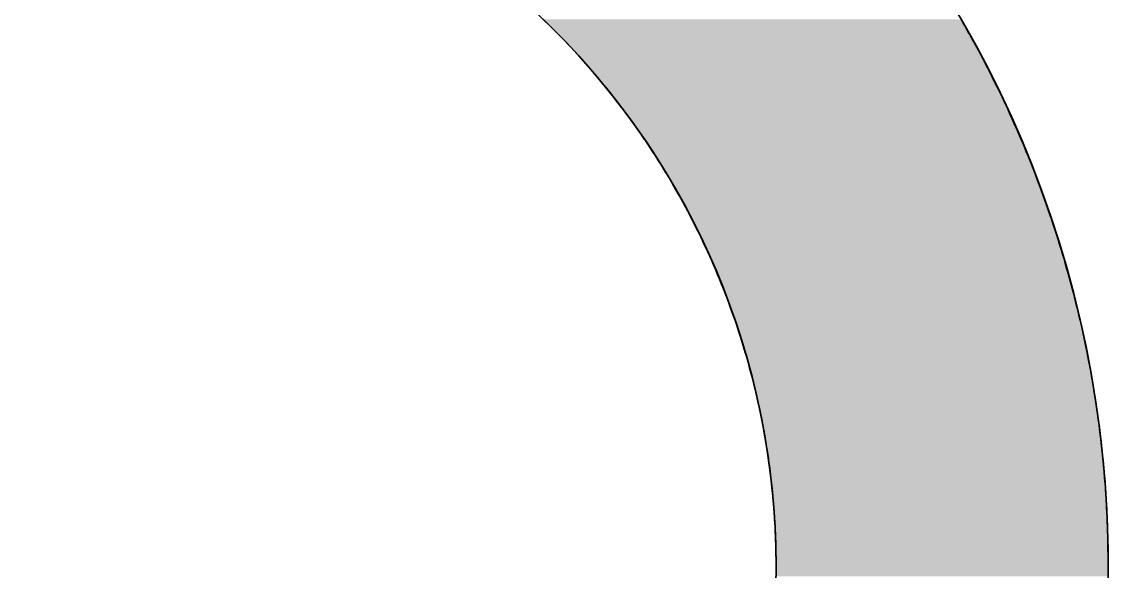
# Model space of a CAD drawing. Header units: inches. Extents: x -225 to -89, y -302 to -258.
# Drawn here: x -170.7224 to -170.4862, y -267.2336 to -267.1141 of the extents above; entities that cross this region are included whole.
import ezdxf

# ---------------------------------------------------------------- set-up
doc = ezdxf.new("R2010")
doc.units = ezdxf.units.IN
doc.header["$MEASUREMENT"] = 0
doc.layers.add('A-Elev-Line-01', color=252, linetype='Continuous', lineweight=35)

# ---------------------------------------------------------------- blocks, each defined once
blk = doc.blocks.new('*U12')
at = {"color": 40, "linetype": 'Continuous'}
for p, q in [((55.05, 1245), (55.7, 1244.37)), ((55.7, 1244.37), (55.96, 1244.12)), ((108.53, 1245), (108.9, 1244.37)), ((108.9, 1244.37), (109.04, 1244.12)), ((55.96, 1244.12), (56.85, 1243.23)), ((56.85, 1243.23), (57.02, 1243.05)), ((57.02, 1243.05), (57.73, 1242.32)), ((109.04, 1244.12), (109.54, 1243.23)), ((109.54, 1243.23), (109.64, 1243.05)), ((109.64, 1243.05), (110.04, 1242.32)), ((57.73, 1242.32), (58.29, 1241.73)), ((58.29, 1241.73), (58.6, 1241.41)), ((58.6, 1241.41), (59.45, 1240.48)), ((110.04, 1242.32), (110.37, 1241.73)), ((110.37, 1241.73), (110.54, 1241.41)), ((110.54, 1241.41), (111.04, 1240.48)), ((59.45, 1240.48), (59.53, 1240.39)), ((59.53, 1240.39), (60.3, 1239.55)), ((111.04, 1240.48), (111.09, 1240.39)), ((111.09, 1240.39), (111.53, 1239.55)), ((60.3, 1239.55), (60.73, 1239.05)), ((60.73, 1239.05), (61.13, 1238.6)), ((111.53, 1239.55), (111.79, 1239.05)), ((111.79, 1239.05), (112.02, 1238.6)), ((61.13, 1238.6), (61.89, 1237.71)), ((61.89, 1237.71), (61.95, 1237.64)), ((61.95, 1237.64), (62.75, 1236.67)), ((112.02, 1238.6), (112.48, 1237.71)), ((112.48, 1237.71), (112.51, 1237.64)), ((112.51, 1237.64), (112.99, 1236.67)), ((62.75, 1236.67), (63.02, 1236.35)), ((63.02, 1236.35), (63.55, 1235.69)), ((112.99, 1236.67), (113.15, 1236.35)), ((113.15, 1236.35), (113.47, 1235.69)), ((63.55, 1235.69), (64.11, 1234.99)), ((64.11, 1234.99), (64.33, 1234.7)), ((64.33, 1234.7), (65.1, 1233.7)), ((113.47, 1235.69), (113.81, 1234.99)), ((113.81, 1234.99), (113.94, 1234.7)), ((113.94, 1234.7), (114.41, 1233.7)), ((65.1, 1233.7), (65.16, 1233.62)), ((65.16, 1233.62), (65.86, 1232.69)), ((114.41, 1233.7), (114.45, 1233.62)), ((114.45, 1233.62), (114.87, 1232.69)), ((65.86, 1232.69), (66.18, 1232.24)), ((66.18, 1232.24), (66.6, 1231.67)), ((66.6, 1231.67), (67.18, 1230.86)), ((114.87, 1232.69), (115.08, 1232.24)), ((115.08, 1232.24), (115.33, 1231.67)), ((115.33, 1231.67), (115.69, 1230.86)), ((67.18, 1230.86), (67.33, 1230.65)), ((67.33, 1230.65), (68.04, 1229.61)), ((115.69, 1230.86), (115.78, 1230.65)), ((115.78, 1230.65), (116.23, 1229.61)), ((68.04, 1229.61), (68.14, 1229.47)), ((68.14, 1229.47), (68.75, 1228.56)), ((116.23, 1229.61), (116.29, 1229.47)), ((116.29, 1229.47), (116.67, 1228.56)), ((68.75, 1228.56), (69.06, 1228.07)), ((69.06, 1228.07), (69.43, 1227.5)), ((69.43, 1227.5), (69.96, 1226.67)), ((116.67, 1228.56), (116.87, 1228.07)), ((116.87, 1228.07), (117.1, 1227.5)), ((117.1, 1227.5), (117.44, 1226.67)), ((69.96, 1226.67), (70.11, 1226.44)), ((70.11, 1226.44), (70.77, 1225.36)), ((117.44, 1226.67), (117.53, 1226.44)), ((117.53, 1226.44), (117.95, 1225.36)), ((70.77, 1225.36), (70.83, 1225.26)), ((70.83, 1225.26), (71.42, 1224.28)), ((117.95, 1225.36), (117.99, 1225.26)), ((117.99, 1225.26), (118.36, 1224.28)), ((71.42, 1224.28), (71.67, 1223.85)), ((71.67, 1223.85), (72.05, 1223.19)), ((118.36, 1224.28), (118.53, 1223.85)), ((118.53, 1223.85), (118.77, 1223.19)), ((72.05, 1223.19), (72.48, 1222.43)), ((72.48, 1222.43), (72.67, 1222.09)), ((72.67, 1222.09), (73.26, 1221)), ((118.77, 1223.19), (119.05, 1222.43)), ((119.05, 1222.43), (119.17, 1222.09)), ((119.17, 1222.09), (119.55, 1221)), ((73.26, 1221), (73.27, 1220.98)), ((73.27, 1220.98), (73.86, 1219.87)), ((119.55, 1221), (119.56, 1220.98)), ((119.56, 1220.98), (119.94, 1219.87)), ((73.86, 1219.87), (74.02, 1219.57)), ((74.02, 1219.57), (74.44, 1218.75)), ((119.94, 1219.87), (120.05, 1219.57)), ((120.05, 1219.57), (120.32, 1218.75)), ((74.44, 1218.75), (74.74, 1218.14)), ((74.74, 1218.14), (75, 1217.62)), ((120.32, 1218.75), (120.52, 1218.14)), ((120.52, 1218.14), (120.69, 1217.62)), ((75, 1217.62), (75.44, 1216.69)), ((75.44, 1216.69), (75.55, 1216.48)), ((75.55, 1216.48), (76.08, 1215.34)), ((120.69, 1217.62), (120.98, 1216.69)), ((120.98, 1216.69), (121.05, 1216.48)), ((121.05, 1216.48), (121.4, 1215.34)), ((76.08, 1215.34), (76.12, 1215.25)), ((76.12, 1215.25), (76.59, 1214.19)), ((121.4, 1215.34), (121.42, 1215.25)), ((121.42, 1215.25), (121.74, 1214.19)), ((76.59, 1214.19), (76.76, 1213.8)), ((76.76, 1213.8), (77.09, 1213.03)), ((121.74, 1214.19), (121.85, 1213.8)), ((121.85, 1213.8), (122.07, 1213.03)), ((77.09, 1213.03), (77.38, 1212.34)), ((77.38, 1212.34), (77.58, 1211.87)), ((122.07, 1213.03), (122.27, 1212.34)), ((122.27, 1212.34), (122.39, 1211.87)), ((77.58, 1211.87), (77.98, 1210.88)), ((77.98, 1210.88), (78.05, 1210.7)), ((122.39, 1211.87), (122.66, 1210.88)), ((122.66, 1210.88), (122.71, 1210.7)), ((78.05, 1210.7), (78.51, 1209.52)), ((78.51, 1209.52), (78.55, 1209.42)), ((78.55, 1209.42), (78.95, 1208.34)), ((122.71, 1210.7), (123.02, 1209.52)), ((123.02, 1209.52), (123.04, 1209.42)), ((123.04, 1209.42), (123.31, 1208.34)), ((78.95, 1208.34), (79.09, 1207.95)), ((123.31, 1208.34), (123.41, 1207.95)), ((79.09, 1207.95), (79.37, 1207.15)), ((79.37, 1207.15), (79.61, 1206.48)), ((123.41, 1207.95), (123.6, 1207.15)), ((123.6, 1207.15), (123.76, 1206.48)), ((79.61, 1206.48), (79.78, 1205.96)), ((79.78, 1205.96), (80.1, 1205)), ((123.76, 1206.48), (123.87, 1205.96)), ((123.87, 1205.96), (124.09, 1205)), ((80.1, 1205), (80.18, 1204.76)), ((80.18, 1204.76), (80.56, 1203.56)), ((124.09, 1205), (124.14, 1204.76)), ((124.14, 1204.76), (124.4, 1203.56)), ((80.56, 1203.56), (80.57, 1203.52)), ((80.57, 1203.52), (80.92, 1202.35)), ((124.4, 1203.56), (124.41, 1203.52)), ((124.41, 1203.52), (124.65, 1202.35)), ((80.92, 1202.35), (81.01, 1202.04)), ((81.01, 1202.04), (81.27, 1201.14)), ((81.27, 1201.14), (81.43, 1200.56)), ((124.65, 1202.35), (124.71, 1202.04)), ((124.71, 1202.04), (124.88, 1201.14)), ((124.88, 1201.14), (124.99, 1200.56)), ((81.43, 1200.56), (81.6, 1199.92)), ((81.6, 1199.92), (81.82, 1199.07)), ((124.99, 1200.56), (125.11, 1199.92)), ((125.11, 1199.92), (125.26, 1199.07)), ((81.82, 1199.07), (81.92, 1198.7)), ((81.92, 1198.7), (82.19, 1197.58)), ((125.26, 1199.07), (125.32, 1198.7)), ((125.32, 1198.7), (125.52, 1197.58)), ((82.19, 1197.58), (82.22, 1197.48)), ((82.22, 1197.48), (82.5, 1196.25)), ((125.52, 1197.58), (125.53, 1197.48)), ((125.53, 1197.48), (125.73, 1196.25)), ((82.5, 1196.25), (82.54, 1196.08)), ((82.54, 1196.08), (82.77, 1195.02)), ((125.73, 1196.25), (125.75, 1196.08)), ((125.75, 1196.08), (125.91, 1195.02)), ((82.77, 1195.02), (82.86, 1194.58)), ((82.86, 1194.58), (83.02, 1193.78)), ((125.91, 1195.02), (125.97, 1194.58)), ((125.97, 1194.58), (126.08, 1193.78)), ((83.02, 1193.78), (83.15, 1193.09)), ((83.15, 1193.09), (83.26, 1192.54)), ((126.08, 1193.78), (126.18, 1193.09)), ((126.18, 1193.09), (126.24, 1192.54)), ((83.26, 1192.54), (83.42, 1191.58)), ((83.42, 1191.58), (83.48, 1191.3)), ((126.24, 1192.54), (126.36, 1191.58)), ((126.36, 1191.58), (126.4, 1191.3)), ((83.48, 1191.3), (83.67, 1190.08)), ((83.67, 1190.08), (83.68, 1190.06)), ((83.68, 1190.06), (83.87, 1188.81)), ((126.4, 1191.3), (126.54, 1190.08)), ((126.54, 1190.08), (126.54, 1190.06)), ((126.54, 1190.06), (126.67, 1188.81)), ((83.87, 1188.81), (83.9, 1188.58)), ((83.9, 1188.58), (84.04, 1187.56)), ((126.67, 1188.81), (126.69, 1188.58)), ((126.69, 1188.58), (126.79, 1187.56)), ((84.04, 1187.56), (84.1, 1187.07)), ((126.79, 1187.56), (126.83, 1187.07)), ((84.1, 1187.07), (84.19, 1186.31)), ((84.19, 1186.31), (84.28, 1185.56)), ((126.83, 1187.07), (126.89, 1186.31)), ((126.89, 1186.31), (126.95, 1185.56)), ((84.28, 1185.56), (84.33, 1185.05)), ((84.33, 1185.05), (84.43, 1184.05)), ((126.95, 1185.56), (126.99, 1185.05)), ((126.99, 1185.05), (127.06, 1184.05)), ((84.43, 1184.05), (84.45, 1183.8)), ((84.45, 1183.8), (84.56, 1182.54)), ((127.06, 1184.05), (127.08, 1183.8)), ((127.08, 1183.8), (127.15, 1182.54)), ((84.56, 1182.54), (84.56, 1182.54)), ((84.56, 1182.54), (84.65, 1181.28)), ((127.15, 1182.54), (127.15, 1182.54)), ((127.15, 1182.54), (127.21, 1181.28)), ((84.65, 1181.28), (84.67, 1181.03)), ((84.67, 1181.03), (84.72, 1180.03)), ((127.21, 1181.28), (127.22, 1181.03)), ((127.22, 1181.03), (127.26, 1180.03)), ((84.72, 1180.03), (84.75, 1179.52)), ((84.75, 1179.52), (84.78, 1178.77)), ((127.26, 1180.03), (127.28, 1179.52)), ((127.28, 1179.52), (127.3, 1178.77)), ((84.78, 1178.77), (84.81, 1178.01)), ((84.81, 1178.01), (84.82, 1177.51)), ((84.82, 1177.51), (84.84, 1176.5)), ((127.3, 1178.77), (127.32, 1178.01)), ((127.32, 1178.01), (127.33, 1177.51)), ((127.33, 1177.51), (127.35, 1176.5)), ((84.84, 1176.5), (84.85, 1176.24)), ((84.85, 1176.24), (84.86, 1174.98)), ((127.35, 1176.5), (127.35, 1176.24)), ((127.35, 1176.24), (127.36, 1174.98)), ((84.86, 1174.98), (84.85, 1173.72)), ((127.36, 1174.98), (127.35, 1173.72))]:
    blk.add_line(p, q, dxfattribs=at)
for points in [[(55.05, 1245), (55.7, 1244.37), (108.9, 1244.37)], [(55.7, 1244.37), (55.96, 1244.12), (109.04, 1244.12)], [(55.96, 1244.12), (56.85, 1243.23), (109.54, 1243.23)], [(56.85, 1243.23), (57.02, 1243.05), (109.64, 1243.05)], [(57.02, 1243.05), (57.73, 1242.32), (110.04, 1242.32)], [(57.73, 1242.32), (58.29, 1241.73), (110.37, 1241.73)], [(58.29, 1241.73), (58.6, 1241.41), (110.54, 1241.41)], [(58.6, 1241.41), (59.45, 1240.48), (111.04, 1240.48)], [(59.45, 1240.48), (59.53, 1240.39), (111.09, 1240.39)], [(59.53, 1240.39), (60.3, 1239.55), (111.53, 1239.55)], [(60.3, 1239.55), (60.73, 1239.05), (111.79, 1239.05)], [(60.73, 1239.05), (61.13, 1238.6), (112.02, 1238.6)], [(61.13, 1238.6), (61.89, 1237.71), (112.48, 1237.71)], [(61.89, 1237.71), (61.95, 1237.64), (112.51, 1237.64)], [(61.95, 1237.64), (62.75, 1236.67), (112.99, 1236.67)], [(62.75, 1236.67), (63.02, 1236.35), (113.15, 1236.35)], [(63.02, 1236.35), (63.55, 1235.69), (113.47, 1235.69)], [(63.55, 1235.69), (64.11, 1234.99), (113.81, 1234.99)], [(64.11, 1234.99), (64.33, 1234.7), (113.94, 1234.7)], [(64.33, 1234.7), (65.1, 1233.7), (114.41, 1233.7)], [(65.1, 1233.7), (65.16, 1233.62), (114.45, 1233.62)], [(65.16, 1233.62), (65.86, 1232.69), (114.87, 1232.69)], [(65.86, 1232.69), (66.18, 1232.24), (115.08, 1232.24)], [(66.18, 1232.24), (66.6, 1231.67), (115.33, 1231.67)], [(66.6, 1231.67), (67.18, 1230.86), (115.69, 1230.86)], [(67.18, 1230.86), (67.33, 1230.65), (115.78, 1230.65)], [(67.33, 1230.65), (68.04, 1229.61), (116.23, 1229.61)], [(68.04, 1229.61), (68.14, 1229.47), (116.29, 1229.47)], [(68.14, 1229.47), (68.75, 1228.56), (116.67, 1228.56)], [(68.75, 1228.56), (69.06, 1228.07), (116.87, 1228.07)], [(69.06, 1228.07), (69.43, 1227.5), (117.1, 1227.5)], [(69.43, 1227.5), (69.96, 1226.67), (117.44, 1226.67)], [(69.96, 1226.67), (70.11, 1226.44), (117.53, 1226.44)], [(70.11, 1226.44), (70.77, 1225.36), (117.95, 1225.36)], [(70.77, 1225.36), (70.83, 1225.26), (117.99, 1225.26)], [(70.83, 1225.26), (71.42, 1224.28), (118.36, 1224.28)], [(71.42, 1224.28), (71.67, 1223.85), (118.53, 1223.85)], [(71.67, 1223.85), (72.05, 1223.19), (118.77, 1223.19)], [(72.05, 1223.19), (72.48, 1222.43), (119.05, 1222.43)], [(72.48, 1222.43), (72.67, 1222.09), (119.17, 1222.09)], [(72.67, 1222.09), (73.26, 1221), (119.55, 1221)], [(73.26, 1221), (73.27, 1220.98), (119.56, 1220.98)], [(73.27, 1220.98), (73.86, 1219.87), (119.94, 1219.87)], [(73.86, 1219.87), (74.02, 1219.57), (120.05, 1219.57)], [(74.02, 1219.57), (74.44, 1218.75), (120.32, 1218.75)], [(74.44, 1218.75), (74.74, 1218.14), (120.52, 1218.14)], [(74.74, 1218.14), (75, 1217.62), (120.69, 1217.62)], [(75, 1217.62), (75.44, 1216.69), (120.98, 1216.69)], [(75.44, 1216.69), (75.55, 1216.48), (121.05, 1216.48)], [(75.55, 1216.48), (76.08, 1215.34), (121.4, 1215.34)], [(76.08, 1215.34), (76.12, 1215.25), (121.42, 1215.25)], [(76.12, 1215.25), (76.59, 1214.19), (121.74, 1214.19)], [(76.59, 1214.19), (76.76, 1213.8), (121.85, 1213.8)], [(76.76, 1213.8), (77.09, 1213.03), (122.07, 1213.03)], [(77.09, 1213.03), (77.38, 1212.34), (122.27, 1212.34)], [(77.38, 1212.34), (77.58, 1211.87), (122.39, 1211.87)], [(77.58, 1211.87), (77.98, 1210.88), (122.66, 1210.88)], [(77.98, 1210.88), (78.05, 1210.7), (122.71, 1210.7)], [(78.05, 1210.7), (78.51, 1209.52), (123.02, 1209.52)], [(78.51, 1209.52), (78.55, 1209.42), (123.04, 1209.42)], [(78.55, 1209.42), (78.95, 1208.34), (123.31, 1208.34)], [(78.95, 1208.34), (79.09, 1207.95), (123.41, 1207.95)], [(79.09, 1207.95), (79.37, 1207.15), (123.6, 1207.15)], [(79.37, 1207.15), (79.61, 1206.48), (123.76, 1206.48)], [(79.61, 1206.48), (79.78, 1205.96), (123.87, 1205.96)], [(79.78, 1205.96), (80.1, 1205), (124.09, 1205)], [(80.1, 1205), (80.18, 1204.76), (124.14, 1204.76)], [(80.18, 1204.76), (80.56, 1203.56), (124.4, 1203.56)], [(80.56, 1203.56), (80.57, 1203.52), (124.41, 1203.52)], [(80.57, 1203.52), (80.92, 1202.35), (124.65, 1202.35)], [(80.92, 1202.35), (81.01, 1202.04), (124.71, 1202.04)], [(81.01, 1202.04), (81.27, 1201.14), (124.88, 1201.14)], [(81.27, 1201.14), (81.43, 1200.56), (124.99, 1200.56)], [(81.43, 1200.56), (81.6, 1199.92), (125.11, 1199.92)], [(81.6, 1199.92), (81.82, 1199.07), (125.26, 1199.07)], [(81.82, 1199.07), (81.92, 1198.7), (125.32, 1198.7)], [(81.92, 1198.7), (82.19, 1197.58), (125.52, 1197.58)], [(82.19, 1197.58), (82.22, 1197.48), (125.53, 1197.48)], [(82.22, 1197.48), (82.5, 1196.25), (125.73, 1196.25)], [(82.5, 1196.25), (82.54, 1196.08), (125.75, 1196.08)], [(82.54, 1196.08), (82.77, 1195.02), (125.91, 1195.02)], [(82.77, 1195.02), (82.86, 1194.58), (125.97, 1194.58)], [(82.86, 1194.58), (83.02, 1193.78), (126.08, 1193.78)], [(83.02, 1193.78), (83.15, 1193.09), (126.18, 1193.09)], [(83.15, 1193.09), (83.26, 1192.54), (126.24, 1192.54)], [(83.26, 1192.54), (83.42, 1191.58), (126.36, 1191.58)], [(83.42, 1191.58), (83.48, 1191.3), (126.4, 1191.3)], [(83.48, 1191.3), (83.67, 1190.08), (126.54, 1190.08)], [(83.67, 1190.08), (83.68, 1190.06), (126.54, 1190.06)], [(83.68, 1190.06), (83.87, 1188.81), (126.67, 1188.81)], [(83.87, 1188.81), (83.9, 1188.58), (126.69, 1188.58)], [(83.9, 1188.58), (84.04, 1187.56), (126.79, 1187.56)], [(84.04, 1187.56), (84.1, 1187.07), (126.83, 1187.07)], [(84.1, 1187.07), (84.19, 1186.31), (126.89, 1186.31)], [(84.19, 1186.31), (84.28, 1185.56), (126.95, 1185.56)], [(84.28, 1185.56), (84.33, 1185.05), (126.99, 1185.05)], [(84.33, 1185.05), (84.43, 1184.05), (127.06, 1184.05)], [(84.43, 1184.05), (84.45, 1183.8), (127.08, 1183.8)], [(84.45, 1183.8), (84.56, 1182.54), (127.15, 1182.54)], [(84.56, 1182.54), (84.56, 1182.54), (127.15, 1182.54)], [(84.56, 1182.54), (84.65, 1181.28), (127.21, 1181.28)], [(84.65, 1181.28), (84.67, 1181.03), (127.22, 1181.03)], [(84.67, 1181.03), (84.72, 1180.03), (127.26, 1180.03)], [(84.72, 1180.03), (84.75, 1179.52), (127.28, 1179.52)], [(84.75, 1179.52), (84.78, 1178.77), (127.3, 1178.77)], [(84.78, 1178.77), (84.81, 1178.01), (127.32, 1178.01)], [(84.81, 1178.01), (84.82, 1177.51), (127.33, 1177.51)], [(84.82, 1177.51), (84.84, 1176.5), (127.35, 1176.5)], [(84.84, 1176.5), (84.85, 1176.24), (127.35, 1176.24)], [(84.85, 1176.24), (84.86, 1174.98), (127.36, 1174.98)], [(84.86, 1174.98), (84.85, 1173.72), (127.35, 1173.72)]]:
    blk.add_solid(points, dxfattribs=at)
at = {"color": 40, "linetype": 'Continuous', "extrusion": (0, 0, -1)}
for points in [[(-55.05, 1245), (-108.53, 1245), (-108.9, 1244.37)], [(-55.7, 1244.37), (-108.9, 1244.37), (-109.04, 1244.12)], [(-55.96, 1244.12), (-109.04, 1244.12), (-109.54, 1243.23)], [(-56.85, 1243.23), (-109.54, 1243.23), (-109.64, 1243.05)], [(-57.02, 1243.05), (-109.64, 1243.05), (-110.04, 1242.32)], [(-57.73, 1242.32), (-110.04, 1242.32), (-110.37, 1241.73)], [(-58.29, 1241.73), (-110.37, 1241.73), (-110.54, 1241.41)], [(-58.6, 1241.41), (-110.54, 1241.41), (-111.04, 1240.48)], [(-59.45, 1240.48), (-111.04, 1240.48), (-111.09, 1240.39)], [(-59.53, 1240.39), (-111.09, 1240.39), (-111.53, 1239.55)], [(-60.3, 1239.55), (-111.53, 1239.55), (-111.79, 1239.05)], [(-60.73, 1239.05), (-111.79, 1239.05), (-112.02, 1238.6)], [(-61.13, 1238.6), (-112.02, 1238.6), (-112.48, 1237.71)], [(-61.89, 1237.71), (-112.48, 1237.71), (-112.51, 1237.64)], [(-61.95, 1237.64), (-112.51, 1237.64), (-112.99, 1236.67)], [(-62.75, 1236.67), (-112.99, 1236.67), (-113.15, 1236.35)], [(-63.02, 1236.35), (-113.15, 1236.35), (-113.47, 1235.69)], [(-63.55, 1235.69), (-113.47, 1235.69), (-113.81, 1234.99)], [(-64.11, 1234.99), (-113.81, 1234.99), (-113.94, 1234.7)], [(-64.33, 1234.7), (-113.94, 1234.7), (-114.41, 1233.7)], [(-65.1, 1233.7), (-114.41, 1233.7), (-114.45, 1233.62)], [(-65.16, 1233.62), (-114.45, 1233.62), (-114.87, 1232.69)], [(-65.86, 1232.69), (-114.87, 1232.69), (-115.08, 1232.24)], [(-66.18, 1232.24), (-115.08, 1232.24), (-115.33, 1231.67)], [(-66.6, 1231.67), (-115.33, 1231.67), (-115.69, 1230.86)], [(-67.18, 1230.86), (-115.69, 1230.86), (-115.78, 1230.65)], [(-67.33, 1230.65), (-115.78, 1230.65), (-116.23, 1229.61)], [(-68.04, 1229.61), (-116.23, 1229.61), (-116.29, 1229.47)], [(-68.14, 1229.47), (-116.29, 1229.47), (-116.67, 1228.56)], [(-68.75, 1228.56), (-116.67, 1228.56), (-116.87, 1228.07)], [(-69.06, 1228.07), (-116.87, 1228.07), (-117.1, 1227.5)], [(-69.43, 1227.5), (-117.1, 1227.5), (-117.44, 1226.67)], [(-69.96, 1226.67), (-117.44, 1226.67), (-117.53, 1226.44)], [(-70.11, 1226.44), (-117.53, 1226.44), (-117.95, 1225.36)], [(-70.77, 1225.36), (-117.95, 1225.36), (-117.99, 1225.26)], [(-70.83, 1225.26), (-117.99, 1225.26), (-118.36, 1224.28)], [(-71.42, 1224.28), (-118.36, 1224.28), (-118.53, 1223.85)], [(-71.67, 1223.85), (-118.53, 1223.85), (-118.77, 1223.19)], [(-72.05, 1223.19), (-118.77, 1223.19), (-119.05, 1222.43)], [(-72.48, 1222.43), (-119.05, 1222.43), (-119.17, 1222.09)], [(-72.67, 1222.09), (-119.17, 1222.09), (-119.55, 1221)], [(-73.26, 1221), (-119.55, 1221), (-119.56, 1220.98)], [(-73.27, 1220.98), (-119.56, 1220.98), (-119.94, 1219.87)], [(-73.86, 1219.87), (-119.94, 1219.87), (-120.05, 1219.57)], [(-74.02, 1219.57), (-120.05, 1219.57), (-120.32, 1218.75)], [(-74.44, 1218.75), (-120.32, 1218.75), (-120.52, 1218.14)], [(-74.74, 1218.14), (-120.52, 1218.14), (-120.69, 1217.62)], [(-75, 1217.62), (-120.69, 1217.62), (-120.98, 1216.69)], [(-75.44, 1216.69), (-120.98, 1216.69), (-121.05, 1216.48)], [(-75.55, 1216.48), (-121.05, 1216.48), (-121.4, 1215.34)], [(-76.08, 1215.34), (-121.4, 1215.34), (-121.42, 1215.25)], [(-76.12, 1215.25), (-121.42, 1215.25), (-121.74, 1214.19)], [(-76.59, 1214.19), (-121.74, 1214.19), (-121.85, 1213.8)], [(-76.76, 1213.8), (-121.85, 1213.8), (-122.07, 1213.03)], [(-77.09, 1213.03), (-122.07, 1213.03), (-122.27, 1212.34)], [(-77.38, 1212.34), (-122.27, 1212.34), (-122.39, 1211.87)], [(-77.58, 1211.87), (-122.39, 1211.87), (-122.66, 1210.88)], [(-77.98, 1210.88), (-122.66, 1210.88), (-122.71, 1210.7)], [(-78.05, 1210.7), (-122.71, 1210.7), (-123.02, 1209.52)], [(-78.51, 1209.52), (-123.02, 1209.52), (-123.04, 1209.42)], [(-78.55, 1209.42), (-123.04, 1209.42), (-123.31, 1208.34)], [(-78.95, 1208.34), (-123.31, 1208.34), (-123.41, 1207.95)], [(-79.09, 1207.95), (-123.41, 1207.95), (-123.6, 1207.15)], [(-79.37, 1207.15), (-123.6, 1207.15), (-123.76, 1206.48)], [(-79.61, 1206.48), (-123.76, 1206.48), (-123.87, 1205.96)], [(-79.78, 1205.96), (-123.87, 1205.96), (-124.09, 1205)], [(-80.1, 1205), (-124.09, 1205), (-124.14, 1204.76)], [(-80.18, 1204.76), (-124.14, 1204.76), (-124.4, 1203.56)], [(-80.56, 1203.56), (-124.4, 1203.56), (-124.41, 1203.52)], [(-80.57, 1203.52), (-124.41, 1203.52), (-124.65, 1202.35)], [(-80.92, 1202.35), (-124.65, 1202.35), (-124.71, 1202.04)], [(-81.01, 1202.04), (-124.71, 1202.04), (-124.88, 1201.14)], [(-81.27, 1201.14), (-124.88, 1201.14), (-124.99, 1200.56)], [(-81.43, 1200.56), (-124.99, 1200.56), (-125.11, 1199.92)], [(-81.6, 1199.92), (-125.11, 1199.92), (-125.26, 1199.07)], [(-81.82, 1199.07), (-125.26, 1199.07), (-125.32, 1198.7)], [(-81.92, 1198.7), (-125.32, 1198.7), (-125.52, 1197.58)], [(-82.19, 1197.58), (-125.52, 1197.58), (-125.53, 1197.48)], [(-82.22, 1197.48), (-125.53, 1197.48), (-125.73, 1196.25)], [(-82.5, 1196.25), (-125.73, 1196.25), (-125.75, 1196.08)], [(-82.54, 1196.08), (-125.75, 1196.08), (-125.91, 1195.02)], [(-82.77, 1195.02), (-125.91, 1195.02), (-125.97, 1194.58)], [(-82.86, 1194.58), (-125.97, 1194.58), (-126.08, 1193.78)], [(-83.02, 1193.78), (-126.08, 1193.78), (-126.18, 1193.09)], [(-83.15, 1193.09), (-126.18, 1193.09), (-126.24, 1192.54)], [(-83.26, 1192.54), (-126.24, 1192.54), (-126.36, 1191.58)], [(-83.42, 1191.58), (-126.36, 1191.58), (-126.4, 1191.3)], [(-83.48, 1191.3), (-126.4, 1191.3), (-126.54, 1190.08)], [(-83.67, 1190.08), (-126.54, 1190.08), (-126.54, 1190.06)], [(-83.68, 1190.06), (-126.54, 1190.06), (-126.67, 1188.81)], [(-83.87, 1188.81), (-126.67, 1188.81), (-126.69, 1188.58)], [(-83.9, 1188.58), (-126.69, 1188.58), (-126.79, 1187.56)], [(-84.04, 1187.56), (-126.79, 1187.56), (-126.83, 1187.07)], [(-84.1, 1187.07), (-126.83, 1187.07), (-126.89, 1186.31)], [(-84.19, 1186.31), (-126.89, 1186.31), (-126.95, 1185.56)], [(-84.28, 1185.56), (-126.95, 1185.56), (-126.99, 1185.05)], [(-84.33, 1185.05), (-126.99, 1185.05), (-127.06, 1184.05)], [(-84.43, 1184.05), (-127.06, 1184.05), (-127.08, 1183.8)], [(-84.45, 1183.8), (-127.08, 1183.8), (-127.15, 1182.54)], [(-84.56, 1182.54), (-127.15, 1182.54), (-127.15, 1182.54)], [(-84.56, 1182.54), (-127.15, 1182.54), (-127.21, 1181.28)], [(-84.65, 1181.28), (-127.21, 1181.28), (-127.22, 1181.03)], [(-84.67, 1181.03), (-127.22, 1181.03), (-127.26, 1180.03)], [(-84.72, 1180.03), (-127.26, 1180.03), (-127.28, 1179.52)], [(-84.75, 1179.52), (-127.28, 1179.52), (-127.3, 1178.77)], [(-84.78, 1178.77), (-127.3, 1178.77), (-127.32, 1178.01)], [(-84.81, 1178.01), (-127.32, 1178.01), (-127.33, 1177.51)], [(-84.82, 1177.51), (-127.33, 1177.51), (-127.35, 1176.5)], [(-84.84, 1176.5), (-127.35, 1176.5), (-127.35, 1176.24)], [(-84.85, 1176.24), (-127.35, 1176.24), (-127.36, 1174.98)], [(-84.86, 1174.98), (-127.36, 1174.98), (-127.35, 1173.72)]]:
    blk.add_solid(points, dxfattribs=at)
blk = doc.blocks.new('144')
at = {"color": 40}
for radius in [0.23725, 0.16504]:
    blk.add_circle((-317.9212, 40.28432), radius, dxfattribs=at)
at = {"color": 40, "linetype": 'Continuous', "xscale": 0.0016989692132326, "yscale": 0.0016989692132326, "zscale": 0.0016989692132326}
blk.add_blockref('*U12', (-317.90032, 38.28806), dxfattribs=at)

msp = doc.modelspace()

# ---------------------------------------------------------------- block references
at = {"layer": 'A-Elev-Line-01'}
msp.add_blockref('144', (147.19772, -307.51684), dxfattribs=at)

doc.saveas('drawing.dxf')
